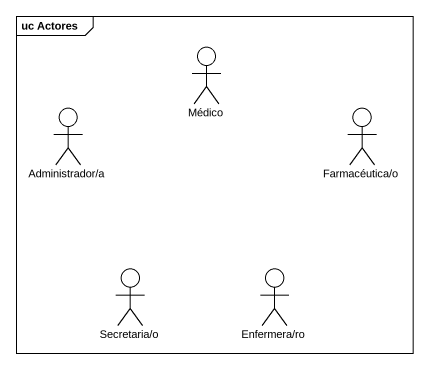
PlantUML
@startuml
mainframe uc Actores
actor Médico
actor "Administrador/a" as Administrador_a
actor "Farmacéutica/o" as Farmacéutica_o
actor "Secretaria/o" as Secretaria_o
actor "Enfermera/ro" as Enfermera_ro
@enduml
